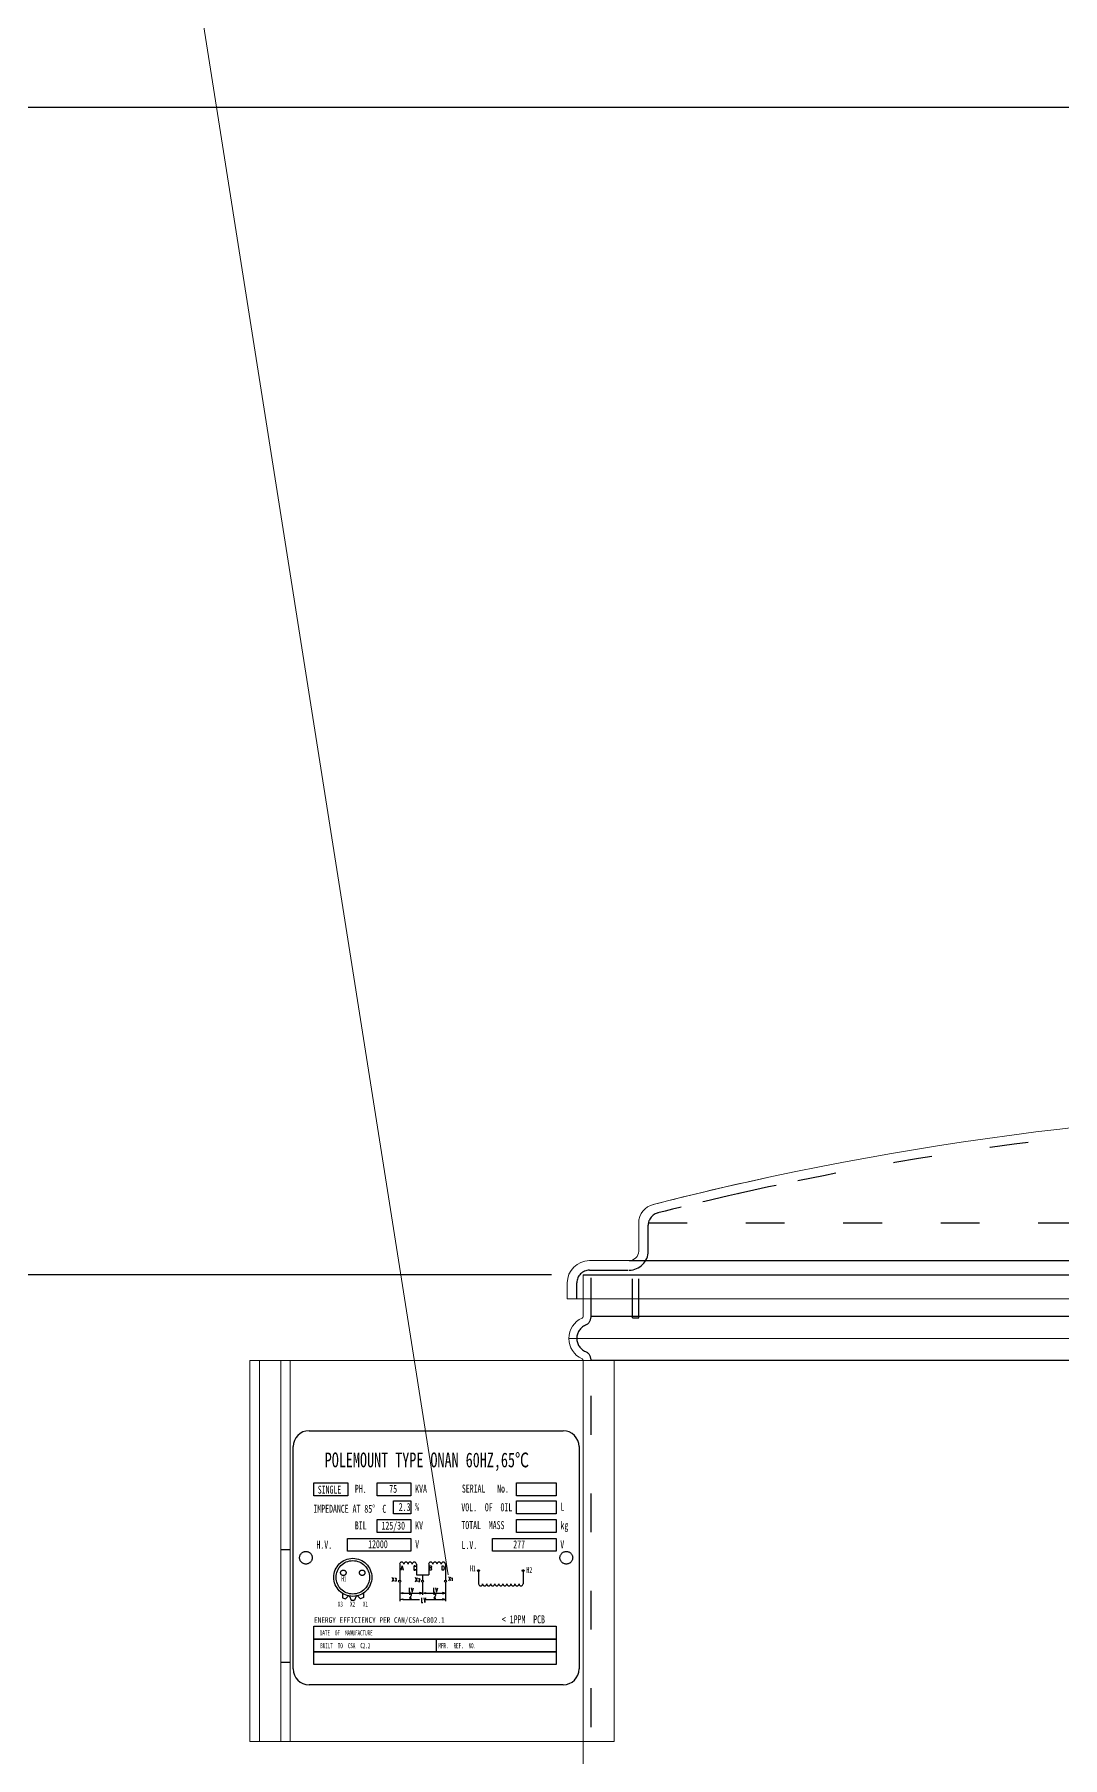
# Model space of a CAD drawing. Header units: millimetres. Extents: x 89051 to 218395, y -330386 to -125649.
# Drawn here: x 97924 to 98248, y -127053 to -126510 of the extents above; entities that cross this region are included whole.
import ezdxf

# ---------------------------------------------------------------- set-up
doc = ezdxf.new("R2010")
doc.units = ezdxf.units.MM
doc.header["$LTSCALE"] = 13
for name, pattern in [('1 实线', [0]), ('ACAD_ISO02W100', [15, 12, -3]), ('ACAD_ISO03W100', [1.18, 0.47, -0.71]), ('ACAD_ISO04W100', [30, 24, -3, 0, -3]), ('CENTER', [50.8, 31.75, -6.35, 6.35, -6.35]), ('HIDDEN', [9.525, 6.35, -3.175])]:
    doc.linetypes.add(name, pattern=pattern)
doc.layers.get('0').update_dxf_attribs({"color": 1, "linetype": 'CENTER'})
for name, color, linetype in [('1', 4, 'Continuous'), ('2', 3, 'Continuous'), ('4', 2, 'HIDDEN'), ('粗实线', 4, 'Continuous')]:
    doc.layers.add(name, color=color, linetype=linetype)
doc.layers.add('标注、文本', color=3, linetype='Continuous', lineweight=25)
doc.layers.add('铁心', color=3, linetype='Continuous', lineweight=0)
doc.styles.add('11', font='')
doc.styles.add('chinese', font='simhei.ttf')
doc.styles.get("Standard").update_dxf_attribs({"font": 'gbenor.shx', "bigfont": 'gbcbig.shx'})
doc.styles.add('仿宋体', font='')
doc.styles.get('11').set_extended_font_data('FangSong_GB2312')
doc.styles.get('仿宋体').set_extended_font_data('STFangsong')
doc.dimstyles.new('1-15', dxfattribs={"dimscale": 20, "dimtxt": 3.5, "dimasz": 2, "dimexe": 1.5, "dimexo": 0.5, "dimgap": 0.5, "dimtad": 1, "dimtoh": 1, "dimdec": 1, "dimdsep": 46, "dimtxsty": 'Standard', "dimcen": 2.5, "dimclrd": 3, "dimclre": 3, "dimclrt": 3, "dimadec": 0, "dimazin": 2, "dimtfac": 1, "dimtdec": 1, "dimtmove": 0, "dimatfit": 2, "dimfxl": 1, "dimarcsym": 0})

# ---------------------------------------------------------------- blocks, each defined once
blk = doc.blocks.new('*D543')
at = {"layer": 'Defpoints', "color": 0, "transparency": 16777216}
for p in [(97799.17, -126533.45), (98326.22, -126533.45), (98097.17, -127657.08)]:
    blk.add_point(p, dxfattribs=at)
at = {"layer": '标注、文本', "color": 3, "lineweight": -2, "transparency": 16777216}
for p, q in [((98316.22, -126533.45), (97769.17, -126533.45)), ((97799.17, -127617.08), (97799.17, -126573.45)), ((98087.17, -127657.08), (97769.17, -127657.08))]:
    blk.add_line(p, q, dxfattribs=at)
at = {"layer": '标注、文本', "color": 3, "transparency": 16777216}
for points in [[(97792.51, -126573.45), (97805.84, -126573.45), (97799.17, -126533.45)], [(97792.51, -127617.08), (97805.84, -127617.08), (97799.17, -127657.08)]]:
    blk.add_solid(points, dxfattribs=at)
at = {"layer": '标注、文本', "color": 3, "transparency": 16777216, "insert": (97754.17, -127095.27), "char_height": 70, "attachment_point": 5, "rotation": 90}
blk.add_mtext('1140', dxfattribs=at)
blk = doc.blocks.new('*D539')
at = {"layer": 'Defpoints', "color": 0, "transparency": 16777216}
for p in [(98097.17, -126901.08), (97909.98, -127657.08), (98097.17, -127657.08)]:
    blk.add_point(p, dxfattribs=at)
at = {"layer": '标注、文本', "color": 3, "lineweight": -2, "transparency": 16777216}
for p, q in [((98087.17, -126901.08), (97879.98, -126901.08)), ((97909.98, -126941.08), (97909.98, -127617.08)), ((98087.17, -127657.08), (97879.98, -127657.08))]:
    blk.add_line(p, q, dxfattribs=at)
at = {"layer": '标注、文本', "color": 3, "transparency": 16777216}
for points in [[(97903.31, -126941.08), (97916.64, -126941.08), (97909.98, -126901.08)], [(97903.31, -127617.08), (97916.64, -127617.08), (97909.98, -127657.08)]]:
    blk.add_solid(points, dxfattribs=at)
at = {"layer": '标注、文本', "color": 3, "transparency": 16777216, "insert": (97864.98, -127279.08), "char_height": 70, "attachment_point": 5, "rotation": 90}
blk.add_mtext('756', dxfattribs=at)

msp = doc.modelspace()

# ---------------------------------------------------------------- hatches: boundary and pattern name
at = {"layer": '2'}
h = msp.add_hatch(color=256, dxfattribs=at)
h.dxf.hatch_style = 2
h.paths.add_polyline_path([(98040.38, -127001.16), (98040.38, -127001.48), (98039.43, -127001.33)])
h = msp.add_hatch(color=256, dxfattribs=at)
h.dxf.hatch_style = 2
h.paths.add_polyline_path([(98040.38, -127003.13), (98040.38, -127003.45), (98039.43, -127003.28)])
h = msp.add_hatch(color=256, dxfattribs=at)
h.dxf.hatch_style = 2
h.paths.add_polyline_path([(98045.67, -127001.16), (98045.67, -127001.48), (98046.63, -127001.33)])
h = msp.add_hatch(color=256, dxfattribs=at)
h.dxf.hatch_style = 2
h.paths.add_polyline_path([(98047.58, -127001.16), (98047.58, -127001.48), (98046.63, -127001.33)])
h = msp.add_hatch(color=256, dxfattribs=at)
h.dxf.hatch_style = 2
h.paths.add_polyline_path([(98052.87, -127001.16), (98052.87, -127001.48), (98053.82, -127001.33)])
h = msp.add_hatch(color=256, dxfattribs=at)
h.dxf.hatch_style = 2
h.paths.add_polyline_path([(98052.87, -127003.13), (98052.87, -127003.45), (98053.82, -127003.28)])

# ---------------------------------------------------------------- linework, layer by layer
at = {"color": 7, "linetype": '1 实线', "lineweight": 0}
for p, q in [((98114.67, -126893.58), (98114.67, -126884.72)), ((98097.17, -126914.2), (98097.17, -126901.08)), ((98099.17, -126896.58), (98111.67, -126896.58)), ((98092.17, -126908.58), (98092.17, -126903.58)), ((98092.17, -126908.58), (98095.17, -126908.58)), ((98095.17, -126908.58), (98631.17, -126908.58)), ((98106.95, -126928.08), (97992.25, -126928.08)), ((97992.25, -126928.08), (97992.25, -127048.08)), ((98097.17, -127657.08), (98097.17, -126927.95)), ((98106.95, -126928.08), (98106.95, -127048.08)), ((98106.95, -127048.08), (97992.25, -127048.08))]:
    msp.add_line(p, q, dxfattribs=at)
for p, q in [((98021.4, -127001.37), (98021.39, -127002.76)), ((98021.39, -127002.76), (98022.31, -127003.14)), ((98023.29, -127002.17), (98022.31, -127003.14)), ((98023.62, -127002.24), (98024.16, -127003.52)), ((98024.16, -127003.52), (98025.16, -127003.51)), ((98025.68, -127002.23), (98025.16, -127003.51)), ((98026.08, -127002.15), (98027.08, -127003.1)), ((98028, -127002.7), (98027.08, -127003.1)), ((98027.97, -127001.32), (98028, -127002.7)), ((98050.88, -127015.77), (98050.88, -127019.79))]:
    msp.add_line(p, q)
for points in [[(98012.4, -126966.62), (98023.04, -126966.62), (98023.04, -126970.64), (98012.4, -126970.64)], [(98032.31, -126966.62), (98042.94, -126966.62), (98042.94, -126970.64), (98032.31, -126970.64)], [(98076.19, -126966.62), (98088.69, -126966.62), (98088.69, -126970.64), (98076.19, -126970.64)], [(98037.49, -126972.26), (98042.94, -126972.26), (98042.94, -126976.28), (98037.49, -126976.28)], [(98076.23, -126972.26), (98088.69, -126972.26), (98088.69, -126976.28), (98076.23, -126976.28)], [(98032.31, -126978.14), (98042.94, -126978.14), (98042.94, -126982.16), (98032.31, -126982.16)], [(98076.23, -126978.14), (98088.69, -126978.14), (98088.69, -126982.16), (98076.23, -126982.16)], [(98022.94, -126984.06), (98042.94, -126984.06), (98042.94, -126988.08), (98022.94, -126988.08)], [(98068.63, -126984.12), (98088.64, -126984.12), (98088.64, -126988.14), (98068.63, -126988.14)], [(98012.4, -127011.75), (98088.69, -127011.75), (98088.69, -127015.77), (98012.4, -127015.77)], [(98012.4, -127015.77), (98088.69, -127015.77), (98088.69, -127019.79), (98012.4, -127019.79)], [(98012.4, -127019.79), (98088.69, -127019.79), (98088.69, -127023.81), (98012.4, -127023.81)]]:
    msp.add_lwpolyline(points, close=True)
for centre, radius in [((98024.64, -126996.33), 5.99), ((98024.64, -126996.33), 5.26), ((98021.67, -126994.89), 0.862), ((98027.61, -126994.89), 0.862)]:
    msp.add_circle(centre, radius)
for centre, radius, start, end in [((98361.67, -127828.92), 980.47, 75.68133, 104.31867), ((98361.67, -127828.92), 980.47, 102.12722, 104.31867), ((98120.67, -126884.72), 6, 102.4958, 180), ((98111.67, -126893.58), 3, 270, 0), ((98111.67, -126893.58), 3, 270, 0), ((98099.17, -126903.58), 7, 90, 180), ((98099.67, -126921.08), 7, 113.5782, 246.4218), ((98096.67, -126914.2), 0.5, 293.5782, 0), ((98096.67, -126927.95), 0.5, 0, 66.4218), ((98096.67, -126927.95), 0.5, 0, 66.4218)]:
    msp.add_arc(centre, radius, start, end, dxfattribs=at)
at = {"layer": '1'}
for p, q in [((98005.88, -127025.16), (98005.88, -126955.16)), ((98010.88, -126950.16), (98090.88, -126950.16)), ((98095.88, -126955.16), (98095.88, -127025.16)), ((98090.88, -127030.16), (98010.88, -127030.16))]:
    msp.add_line(p, q, dxfattribs=at)
for centre, start, end in [((98010.88, -126955.16), 90, 180), ((98090.88, -126955.16), 0, 90), ((98010.88, -127025.16), 180, 270), ((98090.88, -127025.16), 270, 0)]:
    msp.add_arc(centre, 5, start, end, dxfattribs=at)
at = {"layer": '2'}
for p, q in [((98044.67, -126992.23), (98044.67, -126995.57)), ((98048.55, -126992.23), (98048.55, -126995.57)), ((98053.81, -126997.86), (98053.81, -127003.87)), ((98064.25, -126994.54), (98064.25, -126998.37)), ((98078.26, -126994.54), (98078.26, -126998.37)), ((98046.62, -126999.04), (98046.62, -127001.89))]:
    msp.add_line(p, q, dxfattribs=at)
for points in [[(98039.42, -126992.23), (98039.42, -126997.21)], [(98039.87, -126994.11), (98040.19, -126992.7), (98040.53, -126994.11)], [(98044.44, -126993.04), (98044.39, -126992.91), (98044.31, -126992.76), (98044.22, -126992.7), (98044.05, -126992.7), (98043.99, -126992.76), (98043.91, -126992.91), (98043.86, -126993.04), (98043.82, -126993.25), (98043.82, -126993.59), (98043.86, -126993.78), (98043.91, -126993.92), (98043.99, -126994.05), (98044.05, -126994.11), (98044.22, -126994.11), (98044.31, -126994.05), (98044.39, -126993.92), (98044.44, -126993.78)], [(98048.84, -126994.11), (98048.84, -126992.7), (98049.2, -126992.7), (98049.33, -126992.76), (98049.37, -126992.82), (98049.41, -126992.97), (98049.41, -126993.1), (98049.37, -126993.25), (98049.33, -126993.31), (98049.2, -126993.37), (98048.84, -126993.37)], [(98049.2, -126993.37), (98049.33, -126993.44), (98049.37, -126993.5), (98049.41, -126993.65), (98049.41, -126993.86), (98049.37, -126993.99), (98049.33, -126994.05), (98049.2, -126994.11), (98048.84, -126994.11)], [(98053.82, -126992.23), (98053.82, -126997.21)], [(98037.06, -126997.61), (98037.65, -126996.34)], [(98037.65, -126997.61), (98037.06, -126996.34)], [(98038.03, -126996.62), (98038.33, -126996.62), (98038.16, -126996.98), (98038.24, -126996.98), (98038.31, -126997.04), (98038.33, -126997.08), (98038.35, -126997.21), (98038.35, -126997.29), (98038.33, -126997.44), (98038.26, -126997.53), (98038.18, -126997.57), (98038.12, -126997.57), (98038.03, -126997.53), (98037.99, -126997.48), (98037.97, -126997.4)], [(98039.42, -126997.86), (98039.42, -127003.87)], [(98040, -126993.65), (98040.4, -126993.65)], [(98054.9, -126997.48), (98055.49, -126996.21)], [(98055.49, -126997.48), (98054.9, -126996.21)], [(98055.81, -126996.68), (98055.87, -126996.63), (98055.96, -126996.49), (98055.96, -126997.44)], [(98040.38, -127001.33), (98044.21, -127001.33)], [(98040.38, -127003.28), (98045.63, -127003.28)], [(98042.37, -126999.62), (98042.37, -127001.04), (98042.86, -127001.04)], [(98042.56, -127001.86), (98042.56, -127001.8), (98042.61, -127001.65), (98042.65, -127001.59), (98042.73, -127001.52), (98042.88, -127001.52), (98042.96, -127001.59), (98043.01, -127001.65), (98043.05, -127001.8), (98043.05, -127001.93), (98043.01, -127002.05), (98042.92, -127002.27), (98042.52, -127002.94), (98043.09, -127002.94)], [(98043.05, -126999.62), (98043.39, -127001.04), (98043.71, -126999.62)], [(98044.21, -127001.33), (98045.67, -127001.33)], [(98046.27, -127002.82), (98046.27, -127004.26), (98046.75, -127004.26)], [(98046.97, -127002.82), (98047.28, -127004.26), (98047.62, -127002.82)], [(98047.58, -127001.33), (98051.88, -127001.33)], [(98047.75, -127003.28), (98052.87, -127003.28)], [(98050.03, -126999.62), (98050.03, -127001.04), (98050.52, -127001.04)], [(98050.25, -127001.86), (98050.25, -127001.8), (98050.29, -127001.65), (98050.31, -127001.59), (98050.39, -127001.52), (98050.56, -127001.52), (98050.65, -127001.59), (98050.69, -127001.65), (98050.73, -127001.8), (98050.73, -127001.93), (98050.69, -127002.05), (98050.61, -127002.27), (98050.2, -127002.94), (98050.78, -127002.94)], [(98050.73, -126999.62), (98051.05, -127001.04), (98051.39, -126999.62)], [(98051.88, -127001.33), (98052.87, -127001.33)]]:
    msp.add_lwpolyline(points, dxfattribs=at)
for points in [[(98052.8, -126994.11), (98052.8, -126992.7), (98053.08, -126992.7), (98053.2, -126992.76), (98053.29, -126992.91), (98053.33, -126993.04), (98053.37, -126993.25), (98053.37, -126993.59), (98053.33, -126993.78), (98053.29, -126993.92), (98053.2, -126994.05), (98053.08, -126994.11)], [(98040.38, -127001.16), (98040.38, -127001.48), (98039.43, -127001.33)], [(98040.38, -127003.13), (98040.38, -127003.45), (98039.43, -127003.28)], [(98045.67, -127001.16), (98045.67, -127001.48), (98046.63, -127001.33)], [(98047.58, -127001.16), (98047.58, -127001.48), (98046.63, -127001.33)], [(98052.87, -127001.16), (98052.87, -127001.48), (98053.82, -127001.33)], [(98052.87, -127003.13), (98052.87, -127003.45), (98053.82, -127003.28)]]:
    msp.add_lwpolyline(points, close=True, dxfattribs=at)
for centre, radius in [((98039.41, -126997.53), 0.328), ((98046.61, -126997.53), 0.328), ((98053.81, -126997.53), 0.328), ((98064.25, -126994.23), 0.309), ((98078.26, -126994.23), 0.309)]:
    msp.add_circle(centre, radius, dxfattribs=at)
for centre in [(98064.89, -126998.37), (98066.17, -126998.37), (98067.44, -126998.37), (98068.71, -126998.37), (98069.99, -126998.37), (98071.26, -126998.37), (98072.53, -126998.37), (98073.81, -126998.37), (98075.08, -126998.37), (98076.35, -126998.37), (98077.63, -126998.37)]:
    msp.add_arc(centre, 0.637, 180, 0, dxfattribs=at)
for points in [[(98040.74, -126992.22), (98040.74, -126991.85), (98040.44, -126991.55), (98040.07, -126991.55), (98039.7, -126991.55), (98039.4, -126991.85), (98039.4, -126992.22)], [(98042.05, -126992.22), (98042.05, -126991.85), (98041.75, -126991.55), (98041.38, -126991.55), (98041.01, -126991.55), (98040.72, -126991.85), (98040.72, -126992.22)], [(98043.36, -126992.22), (98043.36, -126991.85), (98043.06, -126991.55), (98042.7, -126991.55), (98042.33, -126991.55), (98042.03, -126991.85), (98042.03, -126992.22)], [(98044.67, -126992.22), (98044.67, -126991.85), (98044.38, -126991.55), (98044.01, -126991.55), (98043.64, -126991.55), (98043.34, -126991.85), (98043.34, -126992.22)], [(98049.86, -126992.22), (98049.86, -126991.85), (98049.56, -126991.55), (98049.19, -126991.55), (98048.83, -126991.55), (98048.53, -126991.85), (98048.53, -126992.22)], [(98051.17, -126992.22), (98051.17, -126991.85), (98050.87, -126991.55), (98050.51, -126991.55), (98050.14, -126991.55), (98049.84, -126991.85), (98049.84, -126992.22)], [(98052.48, -126992.22), (98052.48, -126991.85), (98052.19, -126991.55), (98051.82, -126991.55), (98051.45, -126991.55), (98051.15, -126991.85), (98051.15, -126992.22)], [(98053.82, -126992.22), (98053.82, -126991.85), (98053.52, -126991.55), (98053.15, -126991.55), (98052.78, -126991.55), (98052.48, -126991.85), (98052.48, -126992.22)]]:
    msp.add_open_spline(points, degree=3, knots=[0, 0, 0, 0, 1, 1, 1, 2, 2, 2, 2], dxfattribs=at)
at = {"layer": '4', "color": 0}
for centre in [(98009.88, -126990.16), (98091.88, -126990.16)]:
    msp.add_circle(centre, 2, dxfattribs=at)
at = {"layer": '标注、文本'}
for p, q in [((98111.67, -126896.58), (98606.47, -126896.58)), ((98111.67, -126901.08), (98611.67, -126901.08)), ((98044.67, -126995.57), (98048.55, -126995.57)), ((98046.61, -126995.57), (98046.61, -126997.21)), ((98046.61, -126997.86), (98046.61, -126999.04))]:
    msp.add_line(p, q, dxfattribs=at)
at = {"layer": '标注、文本', "color": 1, "linetype": 'ACAD_ISO04W100', "lineweight": 15}
msp.add_line((98092.67, -126921.08), (98628.17, -126921.08), dxfattribs=at)
at = {"layer": '标注、文本', "color": 2, "linetype": 'ACAD_ISO02W100', "lineweight": 13}
for p, q in [((97995.25, -126928.08), (97995.25, -127048.08)), ((98001.95, -126928.08), (98001.95, -127048.08)), ((98004.95, -126928.08), (98004.95, -127048.08)), ((98004.93, -126987.67), (98001.93, -126987.67)), ((98004.93, -126987.67), (98001.93, -126987.67)), ((98004.95, -126987.58), (98001.95, -126987.58)), ((98004.95, -126987.58), (98001.95, -126987.58)), ((98004.93, -127023.17), (98001.93, -127023.17)), ((98004.95, -127023.08), (98001.95, -127023.08))]:
    msp.add_line(p, q, dxfattribs=at)
at = {"layer": '标注、文本'}
for points in [[(98044.44, -126997.7), (98045.06, -126996.43)], [(98045.06, -126997.7), (98044.44, -126996.43)], [(98045.4, -126996.91), (98045.4, -126996.87), (98045.42, -126996.79), (98045.44, -126996.74), (98045.5, -126996.7), (98045.61, -126996.7), (98045.67, -126996.74), (98045.69, -126996.79), (98045.71, -126996.87), (98045.71, -126996.98), (98045.69, -126997.06), (98045.63, -126997.19), (98045.35, -126997.65), (98045.73, -126997.65)]]:
    msp.add_lwpolyline(points, dxfattribs=at)
at = {"layer": '粗实线', "color": 2, "linetype": 'ACAD_ISO03W100', "ltscale": 2}
for p, q in [((98117.73, -126884.72), (98605.6, -126884.72)), ((98117.67, -126893.58), (98117.67, -126885.45)), ((98099.17, -126899.58), (98111.67, -126899.58)), ((98099.67, -126914.2), (98099.67, -126901.08)), ((98112.67, -126914.58), (98112.67, -126899.49)), ((98114.67, -126914.58), (98114.67, -126898.77)), ((98095.17, -126908.58), (98095.17, -126903.58)), ((98112.67, -126914.58), (98114.67, -126914.58)), ((98099.67, -127657.08), (98099.67, -126927.95))]:
    msp.add_line(p, q, dxfattribs=at)
at = {"layer": '粗实线', "ltscale": 2}
for p, q in [((98097.17, -126901.08), (98626.17, -126901.08)), ((98623.67, -126914.2), (98099.67, -126914.2)), ((98099.67, -126927.95), (98623.67, -126927.95))]:
    msp.add_line(p, q, dxfattribs=at)
at = {"layer": '粗实线', "color": 2, "linetype": 'ACAD_ISO03W100', "ltscale": 2}
for centre, radius, start, end in [((98361.67, -127830.36), 978.91, 75.74867, 104.25133), ((98361.67, -127830.36), 978.91, 102.01377, 104.25133), ((98121.67, -126885.45), 4, 102.3972, 180), ((98111.67, -126893.58), 6, 270, 0), ((98099.17, -126903.58), 4, 90, 180), ((98099.67, -126921.08), 4.5, 113.5782, 246.4218), ((98096.67, -126914.2), 3, 293.5782, 0), ((98096.67, -126927.95), 3, 0, 66.4218)]:
    msp.add_arc(centre, radius, start, end, dxfattribs=at)
at = {"layer": '铁心'}
msp.add_lwpolyline([(98054.64, -126995.57), (97938.52, -126259.16), (97938.52, -126259.16)], dxfattribs=at)

# ---------------------------------------------------------------- texts
at = {"layer": '2'}
for s, height, style, width, p in [('SINGLE', 2.52, '仿宋体', 0.6, (98013.61, -126969.97)), ('PH.', 2.52, '仿宋体', 0.6, (98025.3, -126969.71)), ('75', 2.52, '仿宋体', 0.6, (98036.12, -126969.71)), ('KVA', 2.52, '仿宋体', 0.6, (98044.29, -126969.71)), ('SERIAL   No.', 2.52, '仿宋体', 0.6, (98058.99, -126969.63)), ('IMPEDANCE AT 85%%D', 2.52, '仿宋体', 0.6, (98012.23, -126975.99)), ('C', 2.52, '仿宋体', 0.6, (98033.96, -126976.01)), ('2.3', 2.52, '仿宋体', 0.6, (98039.11, -126975.44)), ('%%%', 2.52, '仿宋体', 0.6, (98044.29, -126975.35)), ('VOL.  OF  OIL', 2.52, '仿宋体', 0.6, (98058.82, -126975.53)), ('L', 2.52, '仿宋体', 0.6, (98090.04, -126975.35)), ('BIL', 2.52, '仿宋体', 0.6, (98025.3, -126981.23)), ('125/30', 2.52, '仿宋体', 0.6, (98033.68, -126981.3)), ('KV', 2.52, '仿宋体', 0.6, (98044.29, -126981.23)), ('TOTAL  MASS', 2.52, '仿宋体', 0.6, (98058.83, -126981.15)), ('kg', 2.52, '仿宋体', 0.6, (98090.04, -126981.23)), ('H.V.', 2.52, '仿宋体', 0.6, (98013.19, -126987.32)), ('V', 2.52, '仿宋体', 0.6, (98044.29, -126987.15)), ('L.V.', 2.52, '仿宋体', 0.6, (98058.89, -126987.39)), ('V', 2.52, '仿宋体', 0.6, (98089.98, -126987.21)), ('H1', 1.851, '仿宋体', 0.6, (98061.55, -126994.42)), ('H2', 1.851, '仿宋体', 0.6, (98079.32, -126994.93)), ('H1', 1.613, '仿宋体', 0.6, (98021.05, -126997.63)), ('X3', 1.613, '仿宋体', 0.6, (98019.95, -127005.56)), ('X2', 1.613, '仿宋体', 0.6, (98023.79, -127005.56)), ('X1', 1.613, '仿宋体', 0.6, (98027.86, -127005.57)), ('ENERGY EFFICIENCY PER CAN/CSA-C802.1', 1.75, '11', 0.8, (98012.45, -127010.65)), ('< 1PPM  PCB', 2.52, '仿宋体', 0.6, (98071.58, -127010.81)), ('DATE  OF  MANUFACTURE', 1.6128, '仿宋体', 0.6, (98014.29, -127014.63)), ('BUILT  TO  CSA  C2.2', 1.6128, '仿宋体', 0.6, (98014.39, -127018.65)), ('MFR.  REF.  NO.    ', 1.6128, '仿宋体', 0.6, (98051.62, -127018.65))]:
    msp.add_text(s, height=height, dxfattribs=dict(at, style=style, width=width)).set_placement(p)
at = {"layer": '2', "color": 3, "true_color": 0x00ff00, "style": '仿宋体', "width": 0.6}
for s, p in [('12000', (98029.48, -126987.15)), ('277', (98075.17, -126987.21))]:
    msp.add_text(s, height=2.52, dxfattribs=at).set_placement(p)
at = {"layer": '4', "color": 2, "true_color": 0xffff00, "style": 'chinese', "width": 0.7}
msp.add_text('POLEMOUNT TYPE ONAN 60HZ,65℃', height=4.6597, dxfattribs=at).set_placement((98015.81, -126961.68))

# ---------------------------------------------------------------- dimensions: what is measured, and where the dimension line sits
at = {"layer": '标注、文本'}
dim = msp.add_linear_dim(base=(97799.17, -126533.45), p1=(98097.17, -127657.08), p2=(98326.22, -126533.45), angle=90, text='1140', dimstyle='1-15', dxfattribs=at)
dim.commit()
dim.dimension.update_dxf_attribs({"geometry": '*D543', "text_midpoint": (97754.17, -127095.27)})
dim = msp.add_linear_dim(base=(97909.98, -127657.08), p1=(98097.17, -126901.08), p2=(98097.17, -127657.08), angle=90, dimstyle='1-15', dxfattribs=at)
dim.commit()
dim.dimension.update_dxf_attribs({"geometry": '*D539', "text_midpoint": (97864.98, -127279.08)})

doc.saveas('drawing.dxf')
